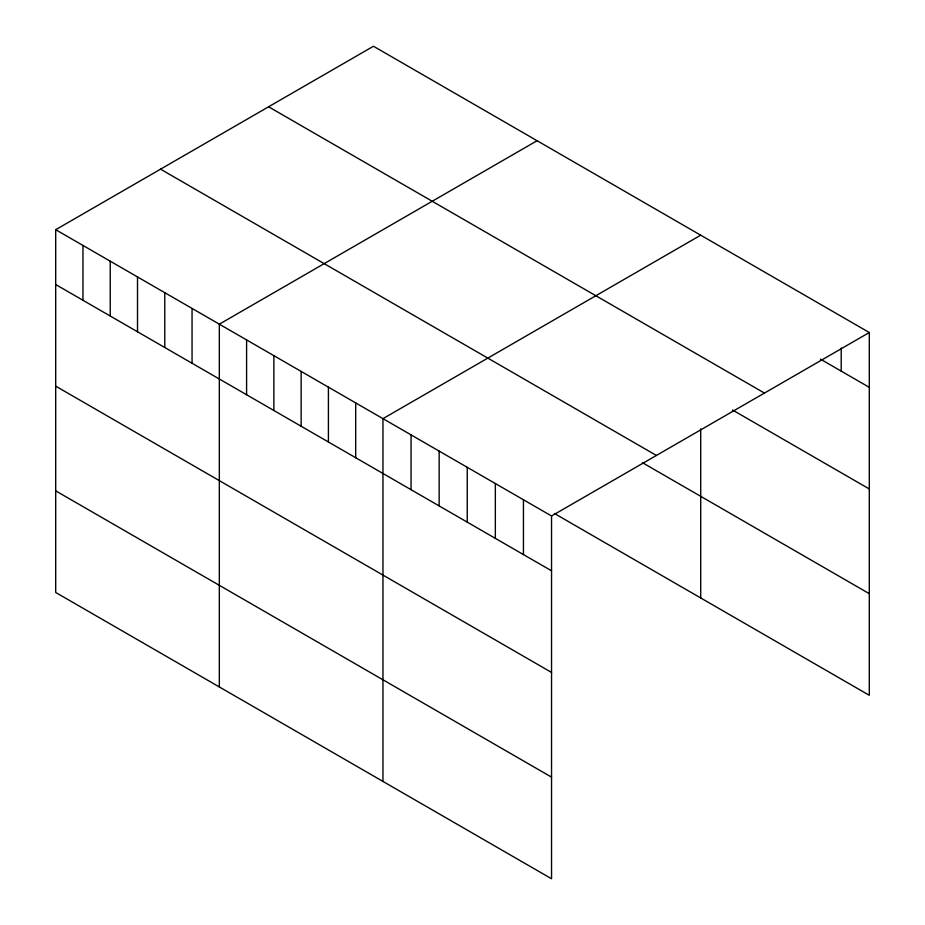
<?xml version="1.0" encoding="UTF-8"?>
<svg xmlns="http://www.w3.org/2000/svg" width="925" height="925" viewBox="0 0 925 925"><rect width="100%" height="100%" fill="white"/><g stroke="black" fill="none" stroke-linecap="round" stroke-linejoin="round"><path stroke-width="1.39" d="M55.697 229.701L551.543 515.988L551.543 878.75L55.697 592.474L55.697 229.701L373.457 46.25L869.303 332.526L869.303 695.299L554.433 513.502M537.09 140.727L219.329 324.178L219.329 686.94M700.711 235.193L382.962 418.655L382.962 781.417M551.543 515.988L869.303 332.526M820.44 359.131L869.303 387.344M268.597 106.791L764.443 393.067M732.484 409.972L869.303 488.967M160.557 169.171L656.403 455.447M642.459 462.697L869.303 593.677M55.697 284.53L551.543 570.806M55.697 386.153L551.543 672.429M55.697 490.851L551.543 777.127M841.207 348.043L841.207 371.122M700.711 428.83L700.711 597.955M523.446 499.766L523.446 554.584M495.349 483.544L495.349 538.362M467.252 467.322L467.252 522.139M439.155 451.099L439.155 505.917M411.058 434.877L411.058 489.695M355.686 402.907L355.686 457.725M328.41 387.159L328.41 441.977M301.145 371.411L301.145 426.228M273.869 355.674L273.869 410.492M246.593 339.926L246.593 394.744M192.053 308.43L192.053 363.248M164.777 292.693L164.777 347.511M137.513 276.945L137.513 331.763M110.237 261.197L110.237 316.015M82.961 245.449L82.961 300.267"/></g></svg>
